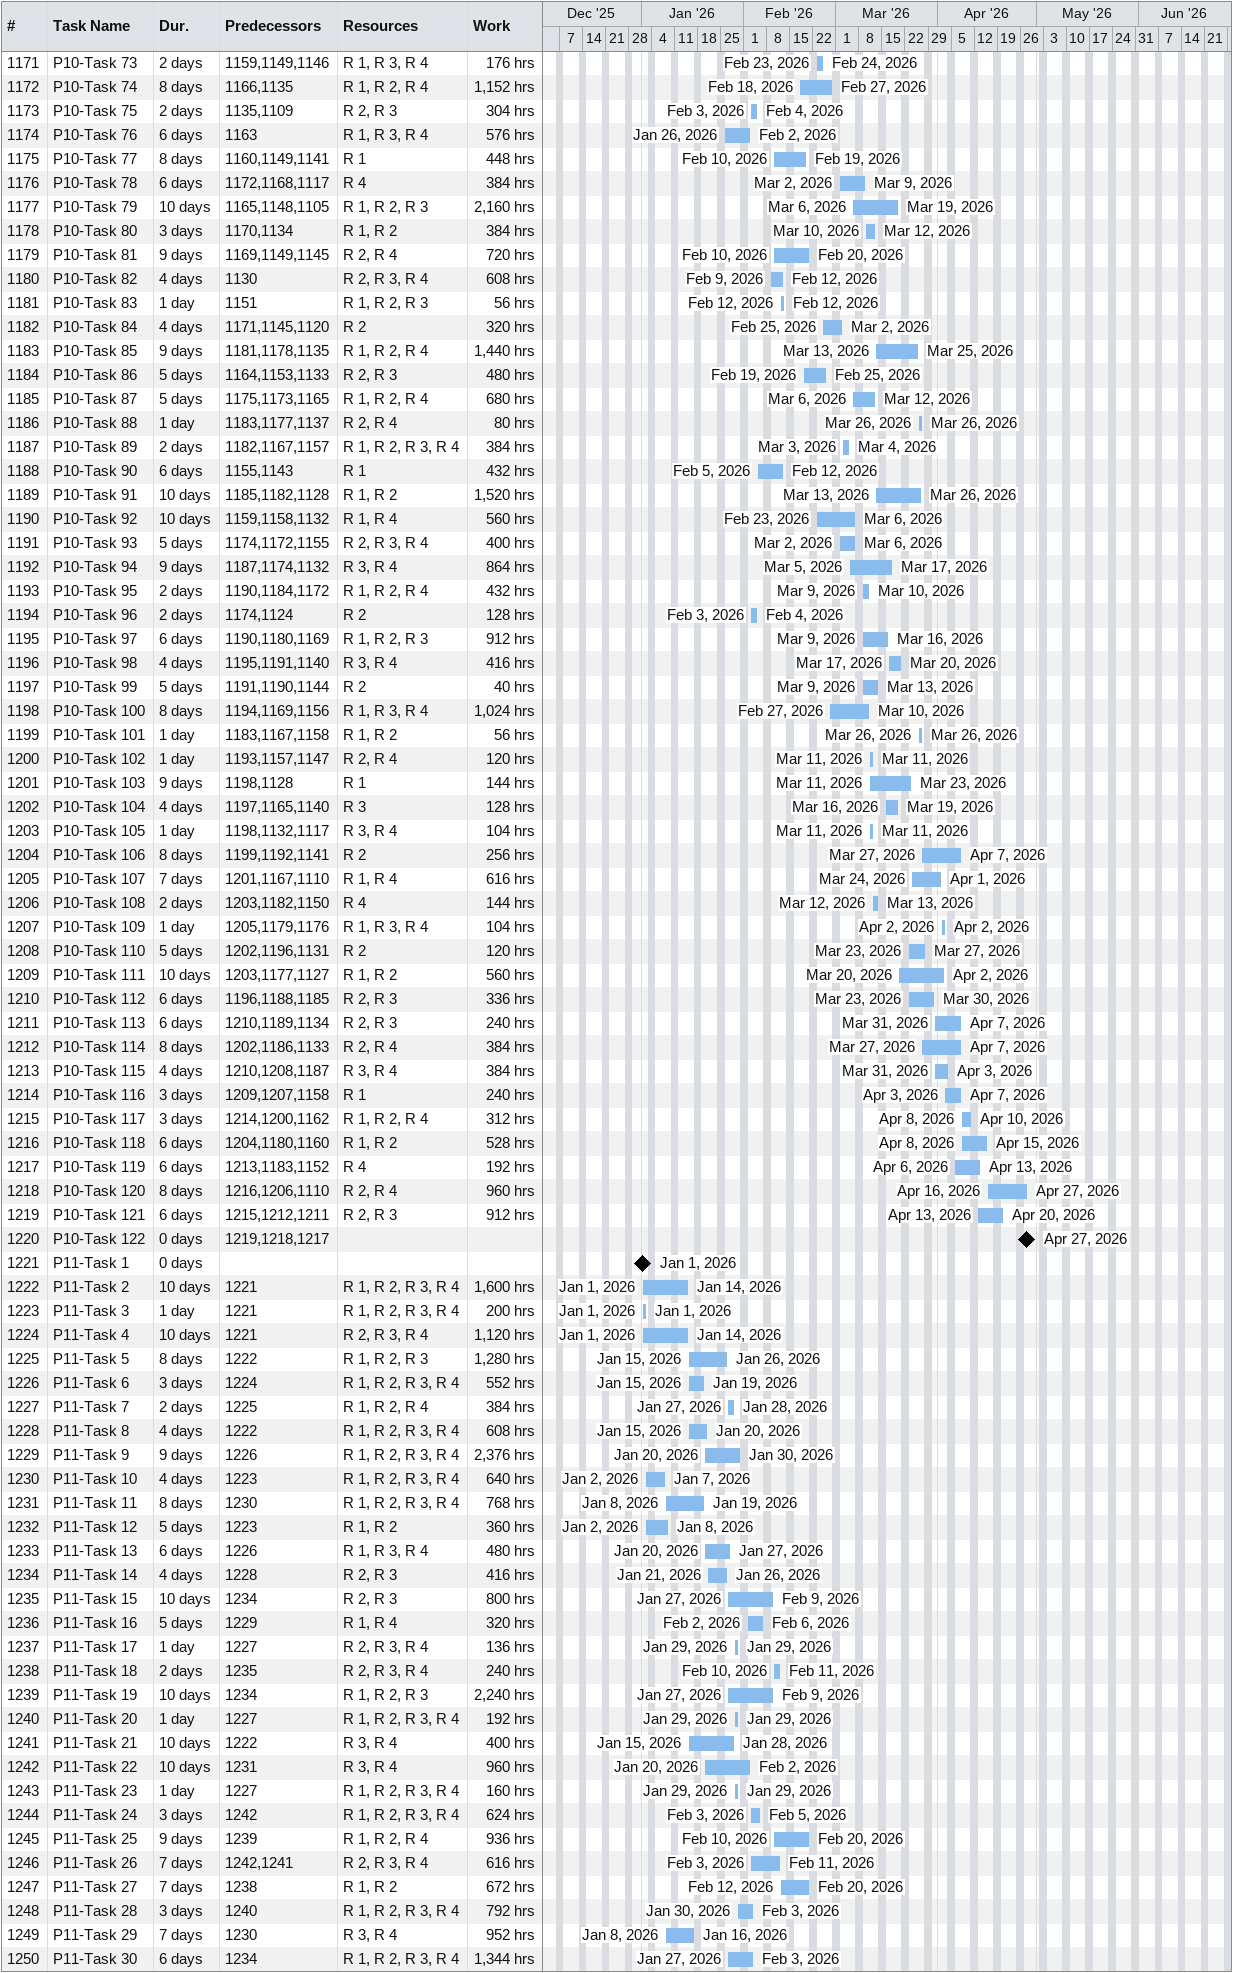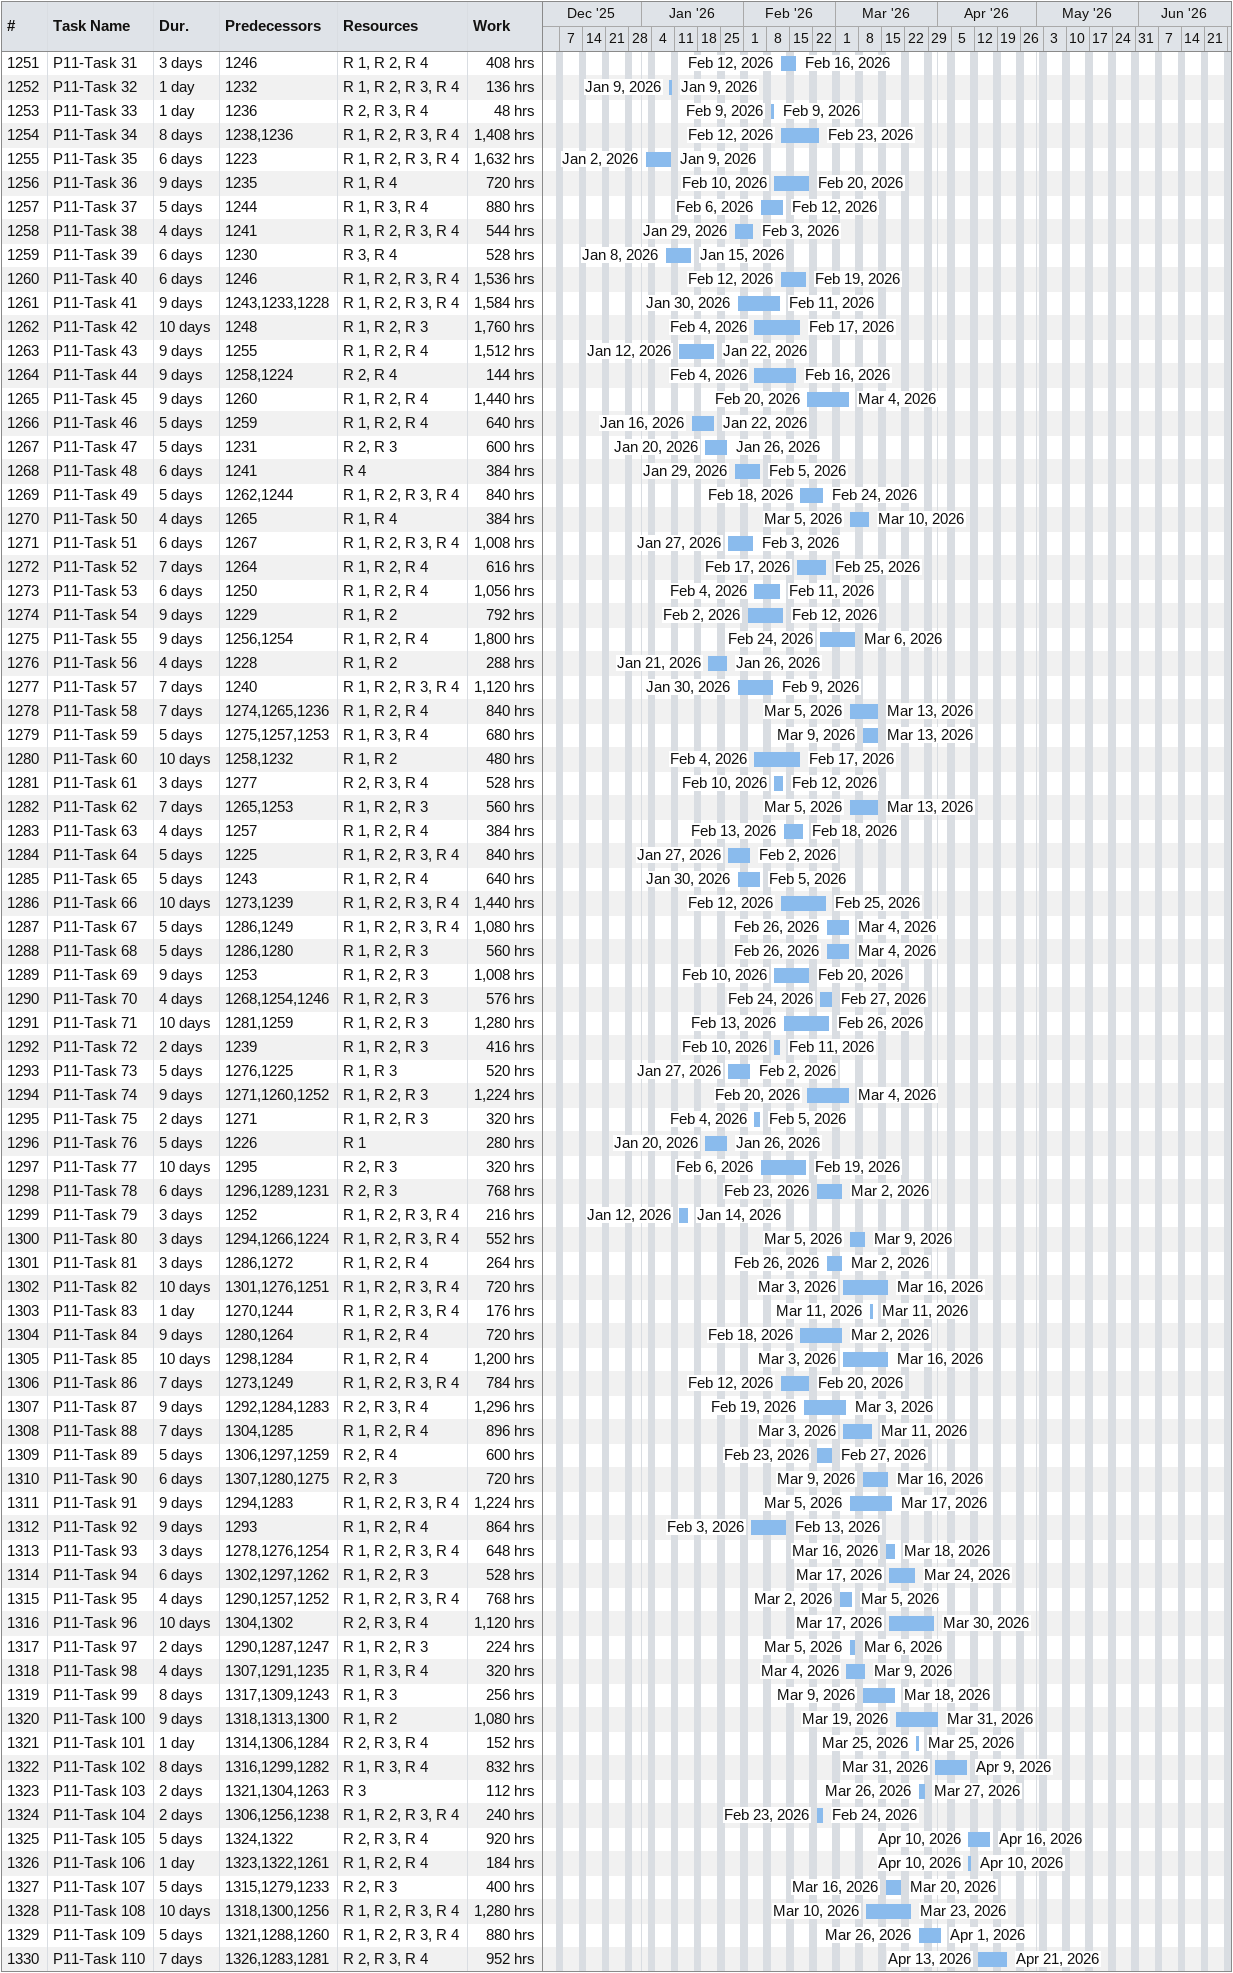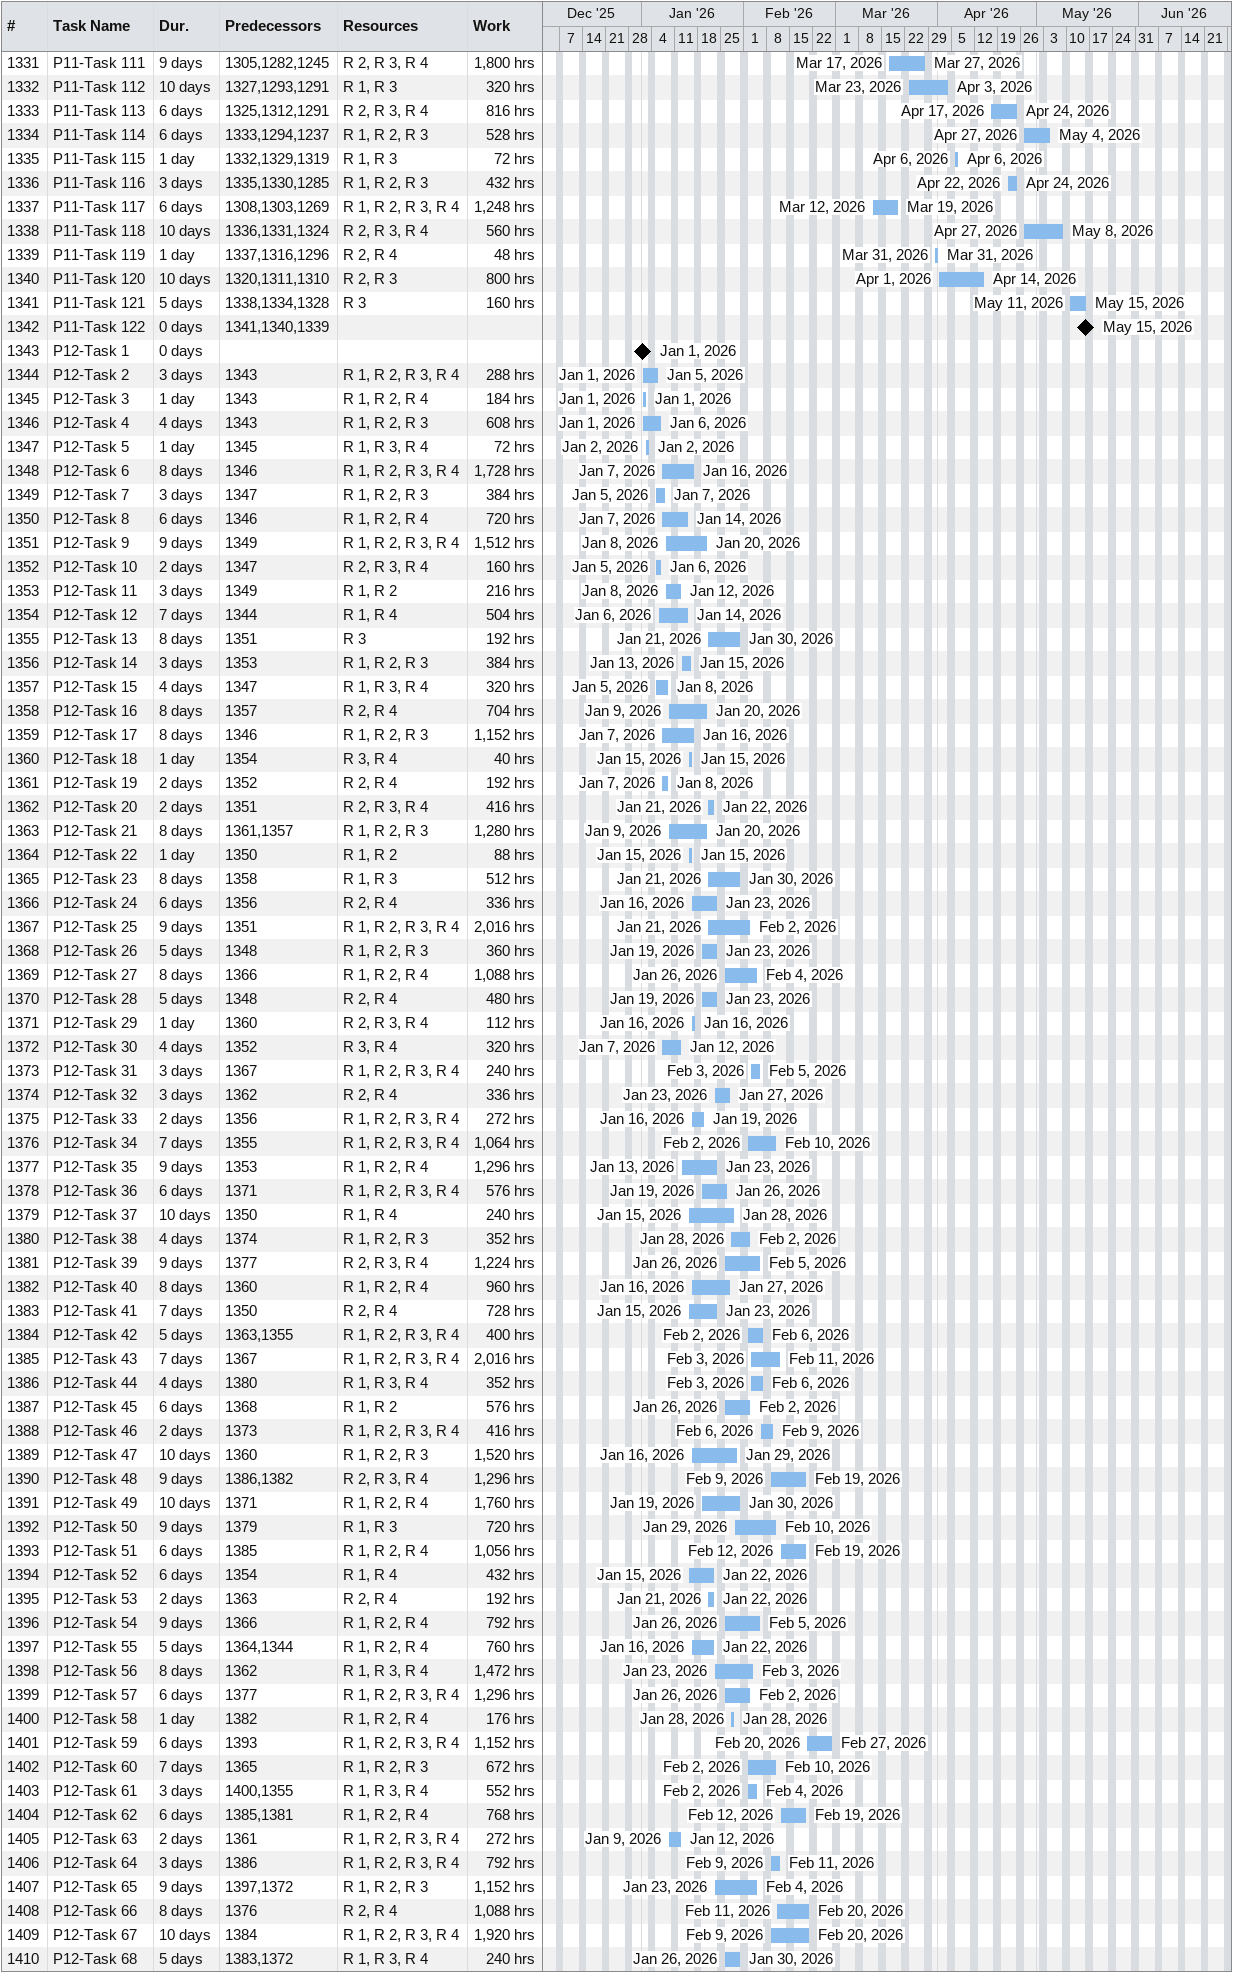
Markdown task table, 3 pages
| ID | Task | Duration | Start | Finish | Predecessors | Resources | Work (h) |
|---|---|---|---|---|---|---|---|
| 1171 | P10-Task 73 | 2d | 2026-02-23 | 2026-02-24 | 1159, 1149, 1146 | R 1, R 3, R 4 | 176 |
| 1172 | P10-Task 74 | 8d | 2026-02-18 | 2026-02-27 | 1166, 1135 | R 1, R 2, R 4 | 1152 |
| 1173 | P10-Task 75 | 2d | 2026-02-03 | 2026-02-04 | 1135, 1109 | R 2, R 3 | 304 |
| 1174 | P10-Task 76 | 6d | 2026-01-26 | 2026-02-02 | 1163 | R 1, R 3, R 4 | 576 |
| 1175 | P10-Task 77 | 8d | 2026-02-10 | 2026-02-19 | 1160, 1149, 1141 | R 1 | 448 |
| 1176 | P10-Task 78 | 6d | 2026-03-02 | 2026-03-09 | 1172, 1168, 1117 | R 4 | 384 |
| 1177 | P10-Task 79 | 10d | 2026-03-06 | 2026-03-19 | 1165, 1148, 1105 | R 1, R 2, R 3 | 2160 |
| 1178 | P10-Task 80 | 3d | 2026-03-10 | 2026-03-12 | 1170, 1134 | R 1, R 2 | 384 |
| 1179 | P10-Task 81 | 9d | 2026-02-10 | 2026-02-20 | 1169, 1149, 1145 | R 2, R 4 | 720 |
| 1180 | P10-Task 82 | 4d | 2026-02-09 | 2026-02-12 | 1130 | R 2, R 3, R 4 | 608 |
| 1181 | P10-Task 83 | 1d | 2026-02-12 | 2026-02-12 | 1151 | R 1, R 2, R 3 | 56 |
| 1182 | P10-Task 84 | 4d | 2026-02-25 | 2026-03-02 | 1171, 1145, 1120 | R 2 | 320 |
| 1183 | P10-Task 85 | 9d | 2026-03-13 | 2026-03-25 | 1181, 1178, 1135 | R 1, R 2, R 4 | 1440 |
| 1184 | P10-Task 86 | 5d | 2026-02-19 | 2026-02-25 | 1164, 1153, 1133 | R 2, R 3 | 480 |
| 1185 | P10-Task 87 | 5d | 2026-03-06 | 2026-03-12 | 1175, 1173, 1165 | R 1, R 2, R 4 | 680 |
| 1186 | P10-Task 88 | 1d | 2026-03-26 | 2026-03-26 | 1183, 1177, 1137 | R 2, R 4 | 80 |
| 1187 | P10-Task 89 | 2d | 2026-03-03 | 2026-03-04 | 1182, 1167, 1157 | R 1, R 2, R 3, R 4 | 384 |
| 1188 | P10-Task 90 | 6d | 2026-02-05 | 2026-02-12 | 1155, 1143 | R 1 | 432 |
| 1189 | P10-Task 91 | 10d | 2026-03-13 | 2026-03-26 | 1185, 1182, 1128 | R 1, R 2 | 1520 |
| 1190 | P10-Task 92 | 10d | 2026-02-23 | 2026-03-06 | 1159, 1158, 1132 | R 1, R 4 | 560 |
| 1191 | P10-Task 93 | 5d | 2026-03-02 | 2026-03-06 | 1174, 1172, 1155 | R 2, R 3, R 4 | 400 |
| 1192 | P10-Task 94 | 9d | 2026-03-05 | 2026-03-17 | 1187, 1174, 1132 | R 3, R 4 | 864 |
| 1193 | P10-Task 95 | 2d | 2026-03-09 | 2026-03-10 | 1190, 1184, 1172 | R 1, R 2, R 4 | 432 |
| 1194 | P10-Task 96 | 2d | 2026-02-03 | 2026-02-04 | 1174, 1124 | R 2 | 128 |
| 1195 | P10-Task 97 | 6d | 2026-03-09 | 2026-03-16 | 1190, 1180, 1169 | R 1, R 2, R 3 | 912 |
| 1196 | P10-Task 98 | 4d | 2026-03-17 | 2026-03-20 | 1195, 1191, 1140 | R 3, R 4 | 416 |
| 1197 | P10-Task 99 | 5d | 2026-03-09 | 2026-03-13 | 1191, 1190, 1144 | R 2 | 40 |
| 1198 | P10-Task 100 | 8d | 2026-02-27 | 2026-03-10 | 1194, 1169, 1156 | R 1, R 3, R 4 | 1024 |
| 1199 | P10-Task 101 | 1d | 2026-03-26 | 2026-03-26 | 1183, 1167, 1158 | R 1, R 2 | 56 |
| 1200 | P10-Task 102 | 1d | 2026-03-11 | 2026-03-11 | 1193, 1157, 1147 | R 2, R 4 | 120 |
| 1201 | P10-Task 103 | 9d | 2026-03-11 | 2026-03-23 | 1198, 1128 | R 1 | 144 |
| 1202 | P10-Task 104 | 4d | 2026-03-16 | 2026-03-19 | 1197, 1165, 1140 | R 3 | 128 |
| 1203 | P10-Task 105 | 1d | 2026-03-11 | 2026-03-11 | 1198, 1132, 1117 | R 3, R 4 | 104 |
| 1204 | P10-Task 106 | 8d | 2026-03-27 | 2026-04-07 | 1199, 1192, 1141 | R 2 | 256 |
| 1205 | P10-Task 107 | 7d | 2026-03-24 | 2026-04-01 | 1201, 1167, 1110 | R 1, R 4 | 616 |
| 1206 | P10-Task 108 | 2d | 2026-03-12 | 2026-03-13 | 1203, 1182, 1150 | R 4 | 144 |
| 1207 | P10-Task 109 | 1d | 2026-04-02 | 2026-04-02 | 1205, 1179, 1176 | R 1, R 3, R 4 | 104 |
| 1208 | P10-Task 110 | 5d | 2026-03-23 | 2026-03-27 | 1202, 1196, 1131 | R 2 | 120 |
| 1209 | P10-Task 111 | 10d | 2026-03-20 | 2026-04-02 | 1203, 1177, 1127 | R 1, R 2 | 560 |
| 1210 | P10-Task 112 | 6d | 2026-03-23 | 2026-03-30 | 1196, 1188, 1185 | R 2, R 3 | 336 |
| 1211 | P10-Task 113 | 6d | 2026-03-31 | 2026-04-07 | 1210, 1189, 1134 | R 2, R 3 | 240 |
| 1212 | P10-Task 114 | 8d | 2026-03-27 | 2026-04-07 | 1202, 1186, 1133 | R 2, R 4 | 384 |
| 1213 | P10-Task 115 | 4d | 2026-03-31 | 2026-04-03 | 1210, 1208, 1187 | R 3, R 4 | 384 |
| 1214 | P10-Task 116 | 3d | 2026-04-03 | 2026-04-07 | 1209, 1207, 1158 | R 1 | 240 |
| 1215 | P10-Task 117 | 3d | 2026-04-08 | 2026-04-10 | 1214, 1200, 1162 | R 1, R 2, R 4 | 312 |
| 1216 | P10-Task 118 | 6d | 2026-04-08 | 2026-04-15 | 1204, 1180, 1160 | R 1, R 2 | 528 |
| 1217 | P10-Task 119 | 6d | 2026-04-06 | 2026-04-13 | 1213, 1183, 1152 | R 4 | 192 |
| 1218 | P10-Task 120 | 8d | 2026-04-16 | 2026-04-27 | 1216, 1206, 1110 | R 2, R 4 | 960 |
| 1219 | P10-Task 121 | 6d | 2026-04-13 | 2026-04-20 | 1215, 1212, 1211 | R 2, R 3 | 912 |
| 1220 | P10-Task 122 | 0d | 2026-04-27 | 2026-04-27 | 1219, 1218, 1217 |  |  |
| 1221 | P11-Task 1 | 0d | 2026-01-01 | 2026-01-01 |  |  |  |
| 1222 | P11-Task 2 | 10d | 2026-01-01 | 2026-01-14 | 1221 | R 1, R 2, R 3, R 4 | 1600 |
| 1223 | P11-Task 3 | 1d | 2026-01-01 | 2026-01-01 | 1221 | R 1, R 2, R 3, R 4 | 200 |
| 1224 | P11-Task 4 | 10d | 2026-01-01 | 2026-01-14 | 1221 | R 2, R 3, R 4 | 1120 |
| 1225 | P11-Task 5 | 8d | 2026-01-15 | 2026-01-26 | 1222 | R 1, R 2, R 3 | 1280 |
| 1226 | P11-Task 6 | 3d | 2026-01-15 | 2026-01-19 | 1224 | R 1, R 2, R 3, R 4 | 552 |
| 1227 | P11-Task 7 | 2d | 2026-01-27 | 2026-01-28 | 1225 | R 1, R 2, R 4 | 384 |
| 1228 | P11-Task 8 | 4d | 2026-01-15 | 2026-01-20 | 1222 | R 1, R 2, R 3, R 4 | 608 |
| 1229 | P11-Task 9 | 9d | 2026-01-20 | 2026-01-30 | 1226 | R 1, R 2, R 3, R 4 | 2376 |
| 1230 | P11-Task 10 | 4d | 2026-01-02 | 2026-01-07 | 1223 | R 1, R 2, R 3, R 4 | 640 |
| 1231 | P11-Task 11 | 8d | 2026-01-08 | 2026-01-19 | 1230 | R 1, R 2, R 3, R 4 | 768 |
| 1232 | P11-Task 12 | 5d | 2026-01-02 | 2026-01-08 | 1223 | R 1, R 2 | 360 |
| 1233 | P11-Task 13 | 6d | 2026-01-20 | 2026-01-27 | 1226 | R 1, R 3, R 4 | 480 |
| 1234 | P11-Task 14 | 4d | 2026-01-21 | 2026-01-26 | 1228 | R 2, R 3 | 416 |
| 1235 | P11-Task 15 | 10d | 2026-01-27 | 2026-02-09 | 1234 | R 2, R 3 | 800 |
| 1236 | P11-Task 16 | 5d | 2026-02-02 | 2026-02-06 | 1229 | R 1, R 4 | 320 |
| 1237 | P11-Task 17 | 1d | 2026-01-29 | 2026-01-29 | 1227 | R 2, R 3, R 4 | 136 |
| 1238 | P11-Task 18 | 2d | 2026-02-10 | 2026-02-11 | 1235 | R 2, R 3, R 4 | 240 |
| 1239 | P11-Task 19 | 10d | 2026-01-27 | 2026-02-09 | 1234 | R 1, R 2, R 3 | 2240 |
| 1240 | P11-Task 20 | 1d | 2026-01-29 | 2026-01-29 | 1227 | R 1, R 2, R 3, R 4 | 192 |
| 1241 | P11-Task 21 | 10d | 2026-01-15 | 2026-01-28 | 1222 | R 3, R 4 | 400 |
| 1242 | P11-Task 22 | 10d | 2026-01-20 | 2026-02-02 | 1231 | R 3, R 4 | 960 |
| 1243 | P11-Task 23 | 1d | 2026-01-29 | 2026-01-29 | 1227 | R 1, R 2, R 3, R 4 | 160 |
| 1244 | P11-Task 24 | 3d | 2026-02-03 | 2026-02-05 | 1242 | R 1, R 2, R 3, R 4 | 624 |
| 1245 | P11-Task 25 | 9d | 2026-02-10 | 2026-02-20 | 1239 | R 1, R 2, R 4 | 936 |
| 1246 | P11-Task 26 | 7d | 2026-02-03 | 2026-02-11 | 1242, 1241 | R 2, R 3, R 4 | 616 |
| 1247 | P11-Task 27 | 7d | 2026-02-12 | 2026-02-20 | 1238 | R 1, R 2 | 672 |
| 1248 | P11-Task 28 | 3d | 2026-01-30 | 2026-02-03 | 1240 | R 1, R 2, R 3, R 4 | 792 |
| 1249 | P11-Task 29 | 7d | 2026-01-08 | 2026-01-16 | 1230 | R 3, R 4 | 952 |
| 1250 | P11-Task 30 | 6d | 2026-01-27 | 2026-02-03 | 1234 | R 1, R 2, R 3, R 4 | 1344 |
| 1251 | P11-Task 31 | 3d | 2026-02-12 | 2026-02-16 | 1246 | R 1, R 2, R 4 | 408 |
| 1252 | P11-Task 32 | 1d | 2026-01-09 | 2026-01-09 | 1232 | R 1, R 2, R 3, R 4 | 136 |
| 1253 | P11-Task 33 | 1d | 2026-02-09 | 2026-02-09 | 1236 | R 2, R 3, R 4 | 48 |
| 1254 | P11-Task 34 | 8d | 2026-02-12 | 2026-02-23 | 1238, 1236 | R 1, R 2, R 3, R 4 | 1408 |
| 1255 | P11-Task 35 | 6d | 2026-01-02 | 2026-01-09 | 1223 | R 1, R 2, R 3, R 4 | 1632 |
| 1256 | P11-Task 36 | 9d | 2026-02-10 | 2026-02-20 | 1235 | R 1, R 4 | 720 |
| 1257 | P11-Task 37 | 5d | 2026-02-06 | 2026-02-12 | 1244 | R 1, R 3, R 4 | 880 |
| 1258 | P11-Task 38 | 4d | 2026-01-29 | 2026-02-03 | 1241 | R 1, R 2, R 3, R 4 | 544 |
| 1259 | P11-Task 39 | 6d | 2026-01-08 | 2026-01-15 | 1230 | R 3, R 4 | 528 |
| 1260 | P11-Task 40 | 6d | 2026-02-12 | 2026-02-19 | 1246 | R 1, R 2, R 3, R 4 | 1536 |
| 1261 | P11-Task 41 | 9d | 2026-01-30 | 2026-02-11 | 1243, 1233, 1228 | R 1, R 2, R 3, R 4 | 1584 |
| 1262 | P11-Task 42 | 10d | 2026-02-04 | 2026-02-17 | 1248 | R 1, R 2, R 3 | 1760 |
| 1263 | P11-Task 43 | 9d | 2026-01-12 | 2026-01-22 | 1255 | R 1, R 2, R 4 | 1512 |
| 1264 | P11-Task 44 | 9d | 2026-02-04 | 2026-02-16 | 1258, 1224 | R 2, R 4 | 144 |
| 1265 | P11-Task 45 | 9d | 2026-02-20 | 2026-03-04 | 1260 | R 1, R 2, R 4 | 1440 |
| 1266 | P11-Task 46 | 5d | 2026-01-16 | 2026-01-22 | 1259 | R 1, R 2, R 4 | 640 |
| 1267 | P11-Task 47 | 5d | 2026-01-20 | 2026-01-26 | 1231 | R 2, R 3 | 600 |
| 1268 | P11-Task 48 | 6d | 2026-01-29 | 2026-02-05 | 1241 | R 4 | 384 |
| 1269 | P11-Task 49 | 5d | 2026-02-18 | 2026-02-24 | 1262, 1244 | R 1, R 2, R 3, R 4 | 840 |
| 1270 | P11-Task 50 | 4d | 2026-03-05 | 2026-03-10 | 1265 | R 1, R 4 | 384 |
| 1271 | P11-Task 51 | 6d | 2026-01-27 | 2026-02-03 | 1267 | R 1, R 2, R 3, R 4 | 1008 |
| 1272 | P11-Task 52 | 7d | 2026-02-17 | 2026-02-25 | 1264 | R 1, R 2, R 4 | 616 |
| 1273 | P11-Task 53 | 6d | 2026-02-04 | 2026-02-11 | 1250 | R 1, R 2, R 4 | 1056 |
| 1274 | P11-Task 54 | 9d | 2026-02-02 | 2026-02-12 | 1229 | R 1, R 2 | 792 |
| 1275 | P11-Task 55 | 9d | 2026-02-24 | 2026-03-06 | 1256, 1254 | R 1, R 2, R 4 | 1800 |
| 1276 | P11-Task 56 | 4d | 2026-01-21 | 2026-01-26 | 1228 | R 1, R 2 | 288 |
| 1277 | P11-Task 57 | 7d | 2026-01-30 | 2026-02-09 | 1240 | R 1, R 2, R 3, R 4 | 1120 |
| 1278 | P11-Task 58 | 7d | 2026-03-05 | 2026-03-13 | 1274, 1265, 1236 | R 1, R 2, R 4 | 840 |
| 1279 | P11-Task 59 | 5d | 2026-03-09 | 2026-03-13 | 1275, 1257, 1253 | R 1, R 3, R 4 | 680 |
| 1280 | P11-Task 60 | 10d | 2026-02-04 | 2026-02-17 | 1258, 1232 | R 1, R 2 | 480 |
| 1281 | P11-Task 61 | 3d | 2026-02-10 | 2026-02-12 | 1277 | R 2, R 3, R 4 | 528 |
| 1282 | P11-Task 62 | 7d | 2026-03-05 | 2026-03-13 | 1265, 1253 | R 1, R 2, R 3 | 560 |
| 1283 | P11-Task 63 | 4d | 2026-02-13 | 2026-02-18 | 1257 | R 1, R 2, R 4 | 384 |
| 1284 | P11-Task 64 | 5d | 2026-01-27 | 2026-02-02 | 1225 | R 1, R 2, R 3, R 4 | 840 |
| 1285 | P11-Task 65 | 5d | 2026-01-30 | 2026-02-05 | 1243 | R 1, R 2, R 4 | 640 |
| 1286 | P11-Task 66 | 10d | 2026-02-12 | 2026-02-25 | 1273, 1239 | R 1, R 2, R 3, R 4 | 1440 |
| 1287 | P11-Task 67 | 5d | 2026-02-26 | 2026-03-04 | 1286, 1249 | R 1, R 2, R 3, R 4 | 1080 |
| 1288 | P11-Task 68 | 5d | 2026-02-26 | 2026-03-04 | 1286, 1280 | R 1, R 2, R 3 | 560 |
| 1289 | P11-Task 69 | 9d | 2026-02-10 | 2026-02-20 | 1253 | R 1, R 2, R 3 | 1008 |
| 1290 | P11-Task 70 | 4d | 2026-02-24 | 2026-02-27 | 1268, 1254, 1246 | R 1, R 2, R 3 | 576 |
| 1291 | P11-Task 71 | 10d | 2026-02-13 | 2026-02-26 | 1281, 1259 | R 1, R 2, R 3 | 1280 |
| 1292 | P11-Task 72 | 2d | 2026-02-10 | 2026-02-11 | 1239 | R 1, R 2, R 3 | 416 |
| 1293 | P11-Task 73 | 5d | 2026-01-27 | 2026-02-02 | 1276, 1225 | R 1, R 3 | 520 |
| 1294 | P11-Task 74 | 9d | 2026-02-20 | 2026-03-04 | 1271, 1260, 1252 | R 1, R 2, R 3 | 1224 |
| 1295 | P11-Task 75 | 2d | 2026-02-04 | 2026-02-05 | 1271 | R 1, R 2, R 3 | 320 |
| 1296 | P11-Task 76 | 5d | 2026-01-20 | 2026-01-26 | 1226 | R 1 | 280 |
| 1297 | P11-Task 77 | 10d | 2026-02-06 | 2026-02-19 | 1295 | R 2, R 3 | 320 |
| 1298 | P11-Task 78 | 6d | 2026-02-23 | 2026-03-02 | 1296, 1289, 1231 | R 2, R 3 | 768 |
| 1299 | P11-Task 79 | 3d | 2026-01-12 | 2026-01-14 | 1252 | R 1, R 2, R 3, R 4 | 216 |
| 1300 | P11-Task 80 | 3d | 2026-03-05 | 2026-03-09 | 1294, 1266, 1224 | R 1, R 2, R 3, R 4 | 552 |
| 1301 | P11-Task 81 | 3d | 2026-02-26 | 2026-03-02 | 1286, 1272 | R 1, R 2, R 4 | 264 |
| 1302 | P11-Task 82 | 10d | 2026-03-03 | 2026-03-16 | 1301, 1276, 1251 | R 1, R 2, R 3, R 4 | 720 |
| 1303 | P11-Task 83 | 1d | 2026-03-11 | 2026-03-11 | 1270, 1244 | R 1, R 2, R 3, R 4 | 176 |
| 1304 | P11-Task 84 | 9d | 2026-02-18 | 2026-03-02 | 1280, 1264 | R 1, R 2, R 4 | 720 |
| 1305 | P11-Task 85 | 10d | 2026-03-03 | 2026-03-16 | 1298, 1284 | R 1, R 2, R 4 | 1200 |
| 1306 | P11-Task 86 | 7d | 2026-02-12 | 2026-02-20 | 1273, 1249 | R 1, R 2, R 3, R 4 | 784 |
| 1307 | P11-Task 87 | 9d | 2026-02-19 | 2026-03-03 | 1292, 1284, 1283 | R 2, R 3, R 4 | 1296 |
| 1308 | P11-Task 88 | 7d | 2026-03-03 | 2026-03-11 | 1304, 1285 | R 1, R 2, R 4 | 896 |
| 1309 | P11-Task 89 | 5d | 2026-02-23 | 2026-02-27 | 1306, 1297, 1259 | R 2, R 4 | 600 |
| 1310 | P11-Task 90 | 6d | 2026-03-09 | 2026-03-16 | 1307, 1280, 1275 | R 2, R 3 | 720 |
| 1311 | P11-Task 91 | 9d | 2026-03-05 | 2026-03-17 | 1294, 1283 | R 1, R 2, R 3, R 4 | 1224 |
| 1312 | P11-Task 92 | 9d | 2026-02-03 | 2026-02-13 | 1293 | R 1, R 2, R 4 | 864 |
| 1313 | P11-Task 93 | 3d | 2026-03-16 | 2026-03-18 | 1278, 1276, 1254 | R 1, R 2, R 3, R 4 | 648 |
| 1314 | P11-Task 94 | 6d | 2026-03-17 | 2026-03-24 | 1302, 1297, 1262 | R 1, R 2, R 3 | 528 |
| 1315 | P11-Task 95 | 4d | 2026-03-02 | 2026-03-05 | 1290, 1257, 1252 | R 1, R 2, R 3, R 4 | 768 |
| 1316 | P11-Task 96 | 10d | 2026-03-17 | 2026-03-30 | 1304, 1302 | R 2, R 3, R 4 | 1120 |
| 1317 | P11-Task 97 | 2d | 2026-03-05 | 2026-03-06 | 1290, 1287, 1247 | R 1, R 2, R 3 | 224 |
| 1318 | P11-Task 98 | 4d | 2026-03-04 | 2026-03-09 | 1307, 1291, 1235 | R 1, R 3, R 4 | 320 |
| 1319 | P11-Task 99 | 8d | 2026-03-09 | 2026-03-18 | 1317, 1309, 1243 | R 1, R 3 | 256 |
| 1320 | P11-Task 100 | 9d | 2026-03-19 | 2026-03-31 | 1318, 1313, 1300 | R 1, R 2 | 1080 |
| 1321 | P11-Task 101 | 1d | 2026-03-25 | 2026-03-25 | 1314, 1306, 1284 | R 2, R 3, R 4 | 152 |
| 1322 | P11-Task 102 | 8d | 2026-03-31 | 2026-04-09 | 1316, 1299, 1282 | R 1, R 3, R 4 | 832 |
| 1323 | P11-Task 103 | 2d | 2026-03-26 | 2026-03-27 | 1321, 1304, 1263 | R 3 | 112 |
| 1324 | P11-Task 104 | 2d | 2026-02-23 | 2026-02-24 | 1306, 1256, 1238 | R 1, R 2, R 3, R 4 | 240 |
| 1325 | P11-Task 105 | 5d | 2026-04-10 | 2026-04-16 | 1324, 1322 | R 2, R 3, R 4 | 920 |
| 1326 | P11-Task 106 | 1d | 2026-04-10 | 2026-04-10 | 1323, 1322, 1261 | R 1, R 2, R 4 | 184 |
| 1327 | P11-Task 107 | 5d | 2026-03-16 | 2026-03-20 | 1315, 1279, 1233 | R 2, R 3 | 400 |
| 1328 | P11-Task 108 | 10d | 2026-03-10 | 2026-03-23 | 1318, 1300, 1256 | R 1, R 2, R 3, R 4 | 1280 |
| 1329 | P11-Task 109 | 5d | 2026-03-26 | 2026-04-01 | 1321, 1288, 1260 | R 1, R 2, R 3, R 4 | 880 |
| 1330 | P11-Task 110 | 7d | 2026-04-13 | 2026-04-21 | 1326, 1283, 1281 | R 2, R 3, R 4 | 952 |
| 1331 | P11-Task 111 | 9d | 2026-03-17 | 2026-03-27 | 1305, 1282, 1245 | R 2, R 3, R 4 | 1800 |
| 1332 | P11-Task 112 | 10d | 2026-03-23 | 2026-04-03 | 1327, 1293, 1291 | R 1, R 3 | 320 |
| 1333 | P11-Task 113 | 6d | 2026-04-17 | 2026-04-24 | 1325, 1312, 1291 | R 2, R 3, R 4 | 816 |
| 1334 | P11-Task 114 | 6d | 2026-04-27 | 2026-05-04 | 1333, 1294, 1237 | R 1, R 2, R 3 | 528 |
| 1335 | P11-Task 115 | 1d | 2026-04-06 | 2026-04-06 | 1332, 1329, 1319 | R 1, R 3 | 72 |
| 1336 | P11-Task 116 | 3d | 2026-04-22 | 2026-04-24 | 1335, 1330, 1285 | R 1, R 2, R 3 | 432 |
| 1337 | P11-Task 117 | 6d | 2026-03-12 | 2026-03-19 | 1308, 1303, 1269 | R 1, R 2, R 3, R 4 | 1248 |
| 1338 | P11-Task 118 | 10d | 2026-04-27 | 2026-05-08 | 1336, 1331, 1324 | R 2, R 3, R 4 | 560 |
| 1339 | P11-Task 119 | 1d | 2026-03-31 | 2026-03-31 | 1337, 1316, 1296 | R 2, R 4 | 48 |
| 1340 | P11-Task 120 | 10d | 2026-04-01 | 2026-04-14 | 1320, 1311, 1310 | R 2, R 3 | 800 |
| 1341 | P11-Task 121 | 5d | 2026-05-11 | 2026-05-15 | 1338, 1334, 1328 | R 3 | 160 |
| 1342 | P11-Task 122 | 0d | 2026-05-15 | 2026-05-15 | 1341, 1340, 1339 |  |  |
| 1343 | P12-Task 1 | 0d | 2026-01-01 | 2026-01-01 |  |  |  |
| 1344 | P12-Task 2 | 3d | 2026-01-01 | 2026-01-05 | 1343 | R 1, R 2, R 3, R 4 | 288 |
| 1345 | P12-Task 3 | 1d | 2026-01-01 | 2026-01-01 | 1343 | R 1, R 2, R 4 | 184 |
| 1346 | P12-Task 4 | 4d | 2026-01-01 | 2026-01-06 | 1343 | R 1, R 2, R 3 | 608 |
| 1347 | P12-Task 5 | 1d | 2026-01-02 | 2026-01-02 | 1345 | R 1, R 3, R 4 | 72 |
| 1348 | P12-Task 6 | 8d | 2026-01-07 | 2026-01-16 | 1346 | R 1, R 2, R 3, R 4 | 1728 |
| 1349 | P12-Task 7 | 3d | 2026-01-05 | 2026-01-07 | 1347 | R 1, R 2, R 3 | 384 |
| 1350 | P12-Task 8 | 6d | 2026-01-07 | 2026-01-14 | 1346 | R 1, R 2, R 4 | 720 |
| 1351 | P12-Task 9 | 9d | 2026-01-08 | 2026-01-20 | 1349 | R 1, R 2, R 3, R 4 | 1512 |
| 1352 | P12-Task 10 | 2d | 2026-01-05 | 2026-01-06 | 1347 | R 2, R 3, R 4 | 160 |
| 1353 | P12-Task 11 | 3d | 2026-01-08 | 2026-01-12 | 1349 | R 1, R 2 | 216 |
| 1354 | P12-Task 12 | 7d | 2026-01-06 | 2026-01-14 | 1344 | R 1, R 4 | 504 |
| 1355 | P12-Task 13 | 8d | 2026-01-21 | 2026-01-30 | 1351 | R 3 | 192 |
| 1356 | P12-Task 14 | 3d | 2026-01-13 | 2026-01-15 | 1353 | R 1, R 2, R 3 | 384 |
| 1357 | P12-Task 15 | 4d | 2026-01-05 | 2026-01-08 | 1347 | R 1, R 3, R 4 | 320 |
| 1358 | P12-Task 16 | 8d | 2026-01-09 | 2026-01-20 | 1357 | R 2, R 4 | 704 |
| 1359 | P12-Task 17 | 8d | 2026-01-07 | 2026-01-16 | 1346 | R 1, R 2, R 3 | 1152 |
| 1360 | P12-Task 18 | 1d | 2026-01-15 | 2026-01-15 | 1354 | R 3, R 4 | 40 |
| 1361 | P12-Task 19 | 2d | 2026-01-07 | 2026-01-08 | 1352 | R 2, R 4 | 192 |
| 1362 | P12-Task 20 | 2d | 2026-01-21 | 2026-01-22 | 1351 | R 2, R 3, R 4 | 416 |
| 1363 | P12-Task 21 | 8d | 2026-01-09 | 2026-01-20 | 1361, 1357 | R 1, R 2, R 3 | 1280 |
| 1364 | P12-Task 22 | 1d | 2026-01-15 | 2026-01-15 | 1350 | R 1, R 2 | 88 |
| 1365 | P12-Task 23 | 8d | 2026-01-21 | 2026-01-30 | 1358 | R 1, R 3 | 512 |
| 1366 | P12-Task 24 | 6d | 2026-01-16 | 2026-01-23 | 1356 | R 2, R 4 | 336 |
| 1367 | P12-Task 25 | 9d | 2026-01-21 | 2026-02-02 | 1351 | R 1, R 2, R 3, R 4 | 2016 |
| 1368 | P12-Task 26 | 5d | 2026-01-19 | 2026-01-23 | 1348 | R 1, R 2, R 3 | 360 |
| 1369 | P12-Task 27 | 8d | 2026-01-26 | 2026-02-04 | 1366 | R 1, R 2, R 4 | 1088 |
| 1370 | P12-Task 28 | 5d | 2026-01-19 | 2026-01-23 | 1348 | R 2, R 4 | 480 |
| 1371 | P12-Task 29 | 1d | 2026-01-16 | 2026-01-16 | 1360 | R 2, R 3, R 4 | 112 |
| 1372 | P12-Task 30 | 4d | 2026-01-07 | 2026-01-12 | 1352 | R 3, R 4 | 320 |
| 1373 | P12-Task 31 | 3d | 2026-02-03 | 2026-02-05 | 1367 | R 1, R 2, R 3, R 4 | 240 |
| 1374 | P12-Task 32 | 3d | 2026-01-23 | 2026-01-27 | 1362 | R 2, R 4 | 336 |
| 1375 | P12-Task 33 | 2d | 2026-01-16 | 2026-01-19 | 1356 | R 1, R 2, R 3, R 4 | 272 |
| 1376 | P12-Task 34 | 7d | 2026-02-02 | 2026-02-10 | 1355 | R 1, R 2, R 3, R 4 | 1064 |
| 1377 | P12-Task 35 | 9d | 2026-01-13 | 2026-01-23 | 1353 | R 1, R 2, R 4 | 1296 |
| 1378 | P12-Task 36 | 6d | 2026-01-19 | 2026-01-26 | 1371 | R 1, R 2, R 3, R 4 | 576 |
| 1379 | P12-Task 37 | 10d | 2026-01-15 | 2026-01-28 | 1350 | R 1, R 4 | 240 |
| 1380 | P12-Task 38 | 4d | 2026-01-28 | 2026-02-02 | 1374 | R 1, R 2, R 3 | 352 |
| 1381 | P12-Task 39 | 9d | 2026-01-26 | 2026-02-05 | 1377 | R 2, R 3, R 4 | 1224 |
| 1382 | P12-Task 40 | 8d | 2026-01-16 | 2026-01-27 | 1360 | R 1, R 2, R 4 | 960 |
| 1383 | P12-Task 41 | 7d | 2026-01-15 | 2026-01-23 | 1350 | R 2, R 4 | 728 |
| 1384 | P12-Task 42 | 5d | 2026-02-02 | 2026-02-06 | 1363, 1355 | R 1, R 2, R 3, R 4 | 400 |
| 1385 | P12-Task 43 | 7d | 2026-02-03 | 2026-02-11 | 1367 | R 1, R 2, R 3, R 4 | 2016 |
| 1386 | P12-Task 44 | 4d | 2026-02-03 | 2026-02-06 | 1380 | R 1, R 3, R 4 | 352 |
| 1387 | P12-Task 45 | 6d | 2026-01-26 | 2026-02-02 | 1368 | R 1, R 2 | 576 |
| 1388 | P12-Task 46 | 2d | 2026-02-06 | 2026-02-09 | 1373 | R 1, R 2, R 3, R 4 | 416 |
| 1389 | P12-Task 47 | 10d | 2026-01-16 | 2026-01-29 | 1360 | R 1, R 2, R 3 | 1520 |
| 1390 | P12-Task 48 | 9d | 2026-02-09 | 2026-02-19 | 1386, 1382 | R 2, R 3, R 4 | 1296 |
| 1391 | P12-Task 49 | 10d | 2026-01-19 | 2026-01-30 | 1371 | R 1, R 2, R 4 | 1760 |
| 1392 | P12-Task 50 | 9d | 2026-01-29 | 2026-02-10 | 1379 | R 1, R 3 | 720 |
| 1393 | P12-Task 51 | 6d | 2026-02-12 | 2026-02-19 | 1385 | R 1, R 2, R 4 | 1056 |
| 1394 | P12-Task 52 | 6d | 2026-01-15 | 2026-01-22 | 1354 | R 1, R 4 | 432 |
| 1395 | P12-Task 53 | 2d | 2026-01-21 | 2026-01-22 | 1363 | R 2, R 4 | 192 |
| 1396 | P12-Task 54 | 9d | 2026-01-26 | 2026-02-05 | 1366 | R 1, R 2, R 4 | 792 |
| 1397 | P12-Task 55 | 5d | 2026-01-16 | 2026-01-22 | 1364, 1344 | R 1, R 2, R 4 | 760 |
| 1398 | P12-Task 56 | 8d | 2026-01-23 | 2026-02-03 | 1362 | R 1, R 3, R 4 | 1472 |
| 1399 | P12-Task 57 | 6d | 2026-01-26 | 2026-02-02 | 1377 | R 1, R 2, R 3, R 4 | 1296 |
| 1400 | P12-Task 58 | 1d | 2026-01-28 | 2026-01-28 | 1382 | R 1, R 2, R 4 | 176 |
| 1401 | P12-Task 59 | 6d | 2026-02-20 | 2026-02-27 | 1393 | R 1, R 2, R 3, R 4 | 1152 |
| 1402 | P12-Task 60 | 7d | 2026-02-02 | 2026-02-10 | 1365 | R 1, R 2, R 3 | 672 |
| 1403 | P12-Task 61 | 3d | 2026-02-02 | 2026-02-04 | 1400, 1355 | R 1, R 3, R 4 | 552 |
| 1404 | P12-Task 62 | 6d | 2026-02-12 | 2026-02-19 | 1385, 1381 | R 1, R 2, R 4 | 768 |
| 1405 | P12-Task 63 | 2d | 2026-01-09 | 2026-01-12 | 1361 | R 1, R 2, R 3, R 4 | 272 |
| 1406 | P12-Task 64 | 3d | 2026-02-09 | 2026-02-11 | 1386 | R 1, R 2, R 3, R 4 | 792 |
| 1407 | P12-Task 65 | 9d | 2026-01-23 | 2026-02-04 | 1397, 1372 | R 1, R 2, R 3 | 1152 |
| 1408 | P12-Task 66 | 8d | 2026-02-11 | 2026-02-20 | 1376 | R 2, R 4 | 1088 |
| 1409 | P12-Task 67 | 10d | 2026-02-09 | 2026-02-20 | 1384 | R 1, R 2, R 3, R 4 | 1920 |
| 1410 | P12-Task 68 | 5d | 2026-01-26 | 2026-01-30 | 1383, 1372 | R 1, R 3, R 4 | 240 |
